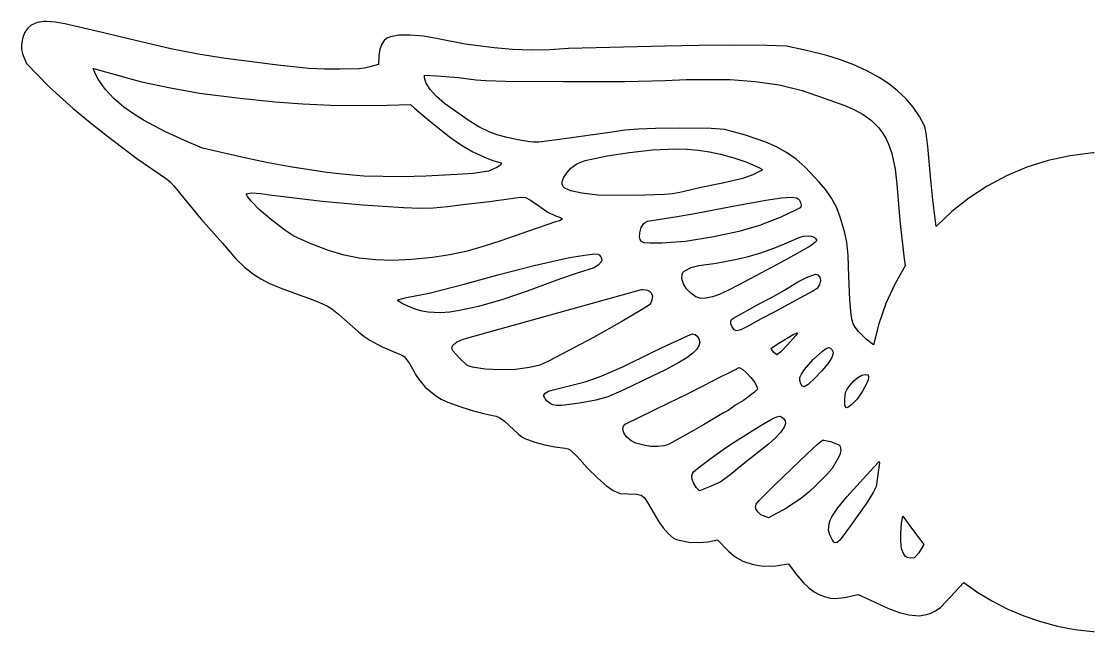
# Model space of a CAD drawing. Extents: x -142 to 442, y 53 to 219.
# Drawn here: x -141.7 to 150, y 52.8 to 218.7 of the extents above; entities that cross this region are included whole.
import ezdxf

# ---------------------------------------------------------------- set-up
doc = ezdxf.new("R2010")
doc.units = 0

msp = doc.modelspace()

# ---------------------------------------------------------------- linework, layer by layer
at = {"layer": 'Layer 1'}
for p, q in [((-140.030215, 216.750397), (-140.828131, 215.522504)), ((-138.985625, 217.686736), (-140.030215, 216.750397)), ((-137.422674, 218.401081), (-138.985625, 217.686736)), ((-135.519583, 218.656875), (-137.422674, 218.401081)), ((-134.911042, 218.639236), (-135.519583, 218.656875)), ((-135.519583, 218.656875), (-135.519583, 218.656875)), ((-132.373486, 218.438065), (-134.911042, 218.639236)), ((-129.8575, 217.995417), (-132.373486, 218.438065)), ((-121.213965, 216.020298), (-129.8575, 217.995417)), ((-112.589028, 213.938472), (-121.213965, 216.020298)), ((-141.377277, 214.018533), (-141.675556, 212.253958)), ((-140.828131, 215.522504), (-141.377277, 214.018533)), ((-100.991458, 211.257361), (-112.589028, 213.938472)), ((-42.968333, 213.506319), (-43.659302, 212.494253)), ((-42.21762, 214.092349), (-42.968333, 213.506319)), ((-41.275, 214.502917), (-42.21762, 214.092349)), ((-38.996326, 214.894391), (-41.275, 214.502917)), ((-35.895139, 214.970347), (-38.996326, 214.894391)), ((-32.284165, 214.623563), (-35.895139, 214.970347)), ((-28.742569, 213.991389), (-32.284165, 214.623563)), ((-20.919846, 212.517364), (-28.742569, 213.991389)), ((-141.675556, 212.253958), (-141.616974, 211.090208)), ((-141.616974, 211.090208), (-141.371589, 209.878364)), ((-93.601181, 209.786729), (-100.991458, 211.257361)), ((-44.123681, 211.11625), (-44.405717, 209.27808)), ((-43.659302, 212.494253), (-44.123681, 211.11625)), ((-13.088056, 211.477847), (-20.919846, 212.517364)), ((-8.068323, 211.074179), (-13.088056, 211.477847)), ((-3.023531, 210.893125), (-8.068323, 211.074179)), ((2.053565, 210.951516), (-3.023531, 210.893125)), ((7.170208, 211.266181), (2.053565, 210.951516)), ((33.363958, 211.927639), (7.170208, 211.266181)), ((42.58852, 212.150098), (33.363958, 211.927639)), ((52.521125, 212.218943), (42.58852, 212.150098)), ((61.165424, 212.135521), (52.521125, 212.218943)), ((66.525069, 211.901181), (61.165424, 212.135521)), ((71.918891, 210.776944), (66.525069, 211.901181)), ((77.434722, 209.361181), (71.918891, 210.776944)), ((-141.371589, 209.878364), (-140.343819, 207.209236)), ((-140.343819, 207.209236), (-134.148966, 200.920622)), ((-86.157153, 208.611528), (-93.601181, 209.786729)), ((-71.940208, 206.750625), (-86.157153, 208.611528)), ((-44.405717, 209.27808), (-44.529375, 206.944653)), ((81.148887, 208.200375), (77.434722, 209.361181)), ((84.796055, 206.844333), (81.148887, 208.200375)), ((-122.140486, 205.842222), (-122.07875, 205.833403)), ((-121.556705, 204.365281), (-122.140486, 205.842222)), ((-122.140486, 205.842222), (-122.140486, 205.842222)), ((-122.07875, 205.833403), (-109.017153, 202.235069)), ((-120.820572, 202.93865), (-121.556705, 204.365281)), ((-63.481936, 205.898938), (-71.940208, 206.750625)), ((-59.235239, 205.691704), (-63.481936, 205.898938)), ((-54.971597, 205.692292), (-59.235239, 205.691704)), ((-49.87133, 205.782983), (-54.971597, 205.692292)), ((-48.377896, 205.972791), (-49.87133, 205.782983)), ((-46.928264, 206.309653), (-48.377896, 205.972791)), ((-44.529375, 206.944653), (-46.928264, 206.309653)), ((88.325612, 205.267254), (84.796055, 206.844333)), ((91.686944, 203.443333), (88.325612, 205.267254)), ((-118.936124, 200.233165), (-120.820572, 202.93865)), ((-109.017153, 202.235069), (-101.141175, 200.589893)), ((-31.970486, 204.051875), (-28.663194, 203.875486)), ((-31.970486, 203.363958), (-31.970486, 204.051875)), ((-31.970486, 204.051875), (-31.970486, 204.051875)), ((-31.868494, 202.675899), (-31.970486, 203.363958)), ((-31.572921, 201.893615), (-31.868494, 202.675899)), ((-30.463459, 200.128442), (-31.572921, 201.893615)), ((-28.663194, 203.875486), (-22.72769, 203.408813)), ((-22.72769, 203.408813), (-18.000486, 202.773056)), ((-18.000486, 202.773056), (-15.336401, 202.60067)), ((-15.336401, 202.60067), (-9.927624, 202.465471)), ((-9.927624, 202.465471), (5.791254, 202.318162)), ((5.791254, 202.318162), (22.490652, 202.354204)), ((22.490652, 202.354204), (33.505069, 202.596667)), ((33.505069, 202.596667), (39.233301, 202.84604)), ((39.233301, 202.84604), (44.088403, 202.914167)), ((44.088403, 202.914167), (51.202057, 202.860264)), ((51.202057, 202.860264), (57.971042, 202.377187)), ((57.971042, 202.377187), (64.472821, 201.412946)), ((64.472821, 201.412946), (70.784861, 199.915556)), ((94.292426, 201.739242), (91.686944, 203.443333)), ((96.722566, 199.837537), (94.292426, 201.739242)), ((-134.148966, 200.920622), (-127.617361, 195.020764)), ((-116.576877, 197.719447), (-118.936124, 200.233165)), ((-101.141175, 200.589893), (-93.18625, 199.139444)), ((-93.18625, 199.139444), (-82.988747, 197.855553)), ((-28.766956, 198.232573), (-30.463459, 200.128442)), ((70.784861, 199.915556), (76.751299, 197.838211)), ((98.95, 197.723487), (96.722566, 199.837537)), ((-113.832569, 195.391181), (-116.576877, 197.719447)), ((-82.988747, 197.855553), (-72.760417, 196.837569)), ((-72.760417, 196.837569), (-65.115207, 196.279833)), ((-65.115207, 196.279833), (-57.459614, 195.918206)), ((-57.459614, 195.918206), (-49.796939, 195.773725)), ((-49.796939, 195.773725), (-42.130486, 195.867431)), ((-42.130486, 195.867431), (-35.780486, 196.096736)), ((-35.780486, 196.096736), (-34.713333, 195.100139)), ((-26.608264, 196.370139), (-28.766956, 198.232573)), ((-20.152431, 191.819306), (-26.608264, 196.370139)), ((76.751299, 197.838211), (82.375536, 195.825537)), ((82.375536, 195.825537), (84.974419, 194.67338)), ((100.947361, 195.382361), (98.95, 197.723487)), ((-127.617361, 195.020764), (-122.990385, 191.168837)), ((-111.227286, 193.529658), (-113.832569, 195.391181)), ((-108.459228, 191.797925), (-111.227286, 193.529658)), ((-34.713333, 195.100139), (-30.649118, 191.620162)), ((84.974419, 194.67338), (87.385859, 193.333306)), ((87.385859, 193.333306), (89.575893, 191.737286)), ((102.65946, 192.846129), (100.947361, 195.382361)), ((104.095903, 190.064236), (102.65946, 192.846129)), ((-122.990385, 191.168837), (-118.259931, 187.436042)), ((-102.667153, 188.706042), (-108.459228, 191.797925)), ((-30.649118, 191.620162), (-24.800278, 187.039167)), ((-17.181897, 190.012187), (-20.152431, 191.819306)), ((-14.261042, 188.600208), (-17.181897, 190.012187)), ((37.456181, 189.632083), (30.841733, 189.584864)), ((46.018649, 189.563407), (37.456181, 189.632083)), ((89.575893, 191.737286), (91.510556, 189.817292)), ((91.510556, 189.817292), (92.61808, 188.358928)), ((104.494959, 188.246181), (104.095903, 190.064236)), ((-118.259931, 187.436042), (-110.269514, 181.447639)), ((-97.32032, 186.253975), (-102.667153, 188.706042)), ((-24.800278, 187.039167), (-21.919266, 185.018293)), ((-12.001249, 187.772711), (-14.261042, 188.600208)), ((-9.499243, 187.078221), (-12.001249, 187.772711)), ((-6.641903, 186.485471), (-9.499243, 187.078221)), ((12.479514, 187.638889), (4.718403, 186.598194)), ((18.406181, 188.450278), (12.479514, 187.638889)), ((22.487284, 189.067126), (18.406181, 188.450278)), ((26.242284, 189.420933), (22.487284, 189.067126)), ((30.841733, 189.584864), (26.242284, 189.420933)), ((49.732847, 189.314583), (46.018649, 189.563407)), ((55.344225, 187.767033), (49.732847, 189.314583)), ((60.827708, 185.875), (55.344225, 187.767033)), ((92.61808, 188.358928), (93.59369, 186.714783)), ((93.59369, 186.714783), (94.427316, 184.866822)), ((104.973783, 184.635994), (104.494959, 188.246181)), ((-92.374861, 184.181667), (-97.32032, 186.253975)), ((-80.498347, 181.499454), (-92.374861, 184.181667)), ((-21.919266, 185.018293), (-18.838333, 183.202708)), ((-3.316111, 185.963194), (-6.641903, 186.485471)), ((-2.333098, 185.843633), (-3.316111, 185.963194)), ((-0.910283, 185.890078), (-2.333098, 185.843633)), ((4.718403, 186.598194), (-0.910283, 185.890078)), ((30.056042, 183.73539), (36.362569, 184.022917)), ((36.362569, 184.022917), (39.427013, 183.970207)), ((36.362569, 184.022917), (36.362569, 184.022917)), ((39.427013, 183.970207), (42.483134, 183.704935)), ((63.742682, 184.571765), (60.827708, 185.875)), ((66.526598, 183.026807), (63.742682, 184.571765)), ((94.427316, 184.866822), (95.108889, 182.797014)), ((105.762778, 175.600347), (104.973783, 184.635994)), ((-110.269514, 181.447639), (-102.208542, 175.87375)), ((-74.550255, 180.205644), (-80.498347, 181.499454)), ((-18.838333, 183.202708), (-15.087383, 181.471524)), ((-15.087383, 181.471524), (-13.153831, 180.791633)), ((9.469318, 179.99177), (11.721042, 180.892014)), ((11.721042, 180.892014), (17.716845, 182.086023)), ((17.716845, 182.086023), (23.768403, 183.052778)), ((23.768403, 183.052778), (30.056042, 183.73539)), ((42.483134, 183.704935), (45.521682, 183.243671)), ((45.521682, 183.243671), (48.533403, 182.602986)), ((48.533403, 182.602986), (52.132798, 181.610886)), ((52.132798, 181.610886), (55.659514, 180.406944)), ((69.14659, 181.192769), (66.526598, 183.026807)), ((71.569792, 179.022292), (69.14659, 181.192769)), ((95.108889, 182.797014), (96.049027, 178.508422)), ((143.66623, 182.15008), (137.67076, 180.839816)), ((149.851181, 182.911667), (143.66623, 182.15008)), ((150.212778, 182.938125), (149.851181, 182.911667)), ((-68.562361, 179.101667), (-74.550255, 180.205644)), ((-58.55672, 177.578254), (-68.562361, 179.101667)), ((-14.560903, 177.955139), (-18.803344, 177.337396)), ((-12.304915, 178.976602), (-14.560903, 177.955139)), ((-13.153831, 180.791633), (-11.191875, 180.257014)), ((-11.312185, 179.635407), (-12.304915, 178.976602)), ((-11.10631, 179.957231), (-11.312185, 179.635407)), ((-11.191875, 180.257014), (-11.10631, 179.957231)), ((6.765965, 177.554946), (7.840486, 178.748889)), ((7.840486, 178.748889), (9.469318, 179.99177)), ((55.659514, 180.406944), (59.098434, 178.855928)), ((59.884028, 178.255), (57.36166, 176.948486)), ((59.098434, 178.855928), (59.756783, 178.470283)), ((59.756783, 178.470283), (59.884028, 178.255)), ((75.380257, 174.968693), (71.569792, 179.022292)), ((96.049027, 178.508422), (96.467083, 174.471458)), ((131.892129, 179.007455), (126.357699, 176.679575)), ((137.67076, 180.839816), (131.892129, 179.007455)), ((-102.208542, 175.87375), (-101.21535, 175.052565)), ((-101.21535, 175.052565), (-100.250625, 173.995208)), ((-53.527452, 177.012498), (-58.55672, 177.578254)), ((-48.480486, 176.596944), (-53.527452, 177.012498)), ((-38.078495, 176.384609), (-48.480486, 176.596944)), ((-31.688264, 176.614583), (-38.078495, 176.384609)), ((-23.090765, 177.018925), (-31.688264, 176.614583)), ((-18.803344, 177.337396), (-23.090765, 177.018925)), ((5.432778, 174.303889), (5.470948, 175.163624)), ((5.470948, 175.163624), (5.945732, 176.303583)), ((5.945732, 176.303583), (6.765965, 177.554946)), ((51.827656, 175.308979), (49.027292, 174.744861)), ((54.640991, 176.005), (51.827656, 175.308979)), ((57.36166, 176.948486), (54.640991, 176.005)), ((106.278752, 170.126921), (105.762778, 175.600347)), ((126.357699, 176.679575), (121.094828, 173.882755)), ((-100.250625, 173.995208), (-97.454861, 170.626181)), ((5.691886, 173.813619), (5.432778, 174.303889)), ((6.159769, 173.379056), (5.691886, 173.813619)), ((7.851093, 172.637904), (6.159769, 173.379056)), ((10.765221, 172.00214), (7.851093, 172.637904)), ((37.456181, 172.187222), (35.446751, 171.80552)), ((43.229895, 173.521493), (37.456181, 172.187222)), ((49.027292, 174.744861), (43.229895, 173.521493)), ((77.161912, 172.843843), (75.380257, 174.968693)), ((78.757639, 170.599722), (77.161912, 172.843843)), ((96.467083, 174.471458), (97.299923, 164.592126)), ((121.094828, 173.882755), (116.130876, 170.643574)), ((-97.454861, 170.626181), (-92.877569, 165.008194)), ((-80.512708, 171.807986), (-79.039861, 172.081389)), ((-80.123169, 171.068326), (-80.512708, 171.807986)), ((-79.189792, 169.779514), (-80.123169, 171.068326)), ((-76.969186, 167.538237), (-79.189792, 169.779514)), ((-79.039861, 172.081389), (-76.525964, 171.882313)), ((-79.039861, 172.081389), (-79.039861, 172.081389)), ((-76.525964, 171.882313), (-74.162708, 171.516944)), ((-74.162708, 171.516944), (-59.857569, 169.850069)), ((-59.857569, 169.850069), (-48.82339, 168.833933)), ((-20.822708, 168.994583), (-14.320976, 169.73336)), ((-14.320976, 169.73336), (-7.840486, 170.635)), ((-7.840486, 170.635), (-5.889812, 170.921821)), ((-5.889812, 170.921821), (-4.512793, 170.807285)), ((-4.512793, 170.807285), (-3.137156, 170.123742)), ((-3.137156, 170.123742), (-1.190625, 168.703542)), ((15.160625, 171.393472), (10.765221, 172.00214)), ((25.179514, 171.384653), (15.160625, 171.393472)), ((33.312109, 171.583066), (25.179514, 171.384653)), ((35.446751, 171.80552), (33.312109, 171.583066)), ((51.420303, 168.377734), (60.880625, 170.070556)), ((60.880625, 170.070556), (65.087569, 170.67881)), ((65.087569, 170.67881), (67.689236, 170.881944)), ((67.689236, 170.881944), (69.162441, 170.682397)), ((67.689236, 170.881944), (67.689236, 170.881944)), ((69.162441, 170.682397), (69.624502, 170.431096)), ((69.624502, 170.431096), (69.982292, 170.079375)), ((69.982292, 170.079375), (70.331697, 169.420785)), ((70.331697, 169.420785), (70.476181, 168.694722)), ((80.176755, 168.008065), (78.757639, 170.599722)), ((107.209167, 162.944444), (106.278752, 170.126921)), ((116.130876, 170.643574), (111.493202, 166.988611)), ((-73.559815, 164.620612), (-76.969186, 167.538237)), ((-48.82339, 168.833933), (-37.756042, 168.086181)), ((-37.756042, 168.086181), (-33.284595, 167.934519)), ((-33.284595, 167.934519), (-29.582925, 168.002047)), ((-29.582925, 168.002047), (-25.73448, 168.338742)), ((-25.73448, 168.338742), (-20.822708, 168.994583)), ((-1.190625, 168.703542), (1.526453, 166.820252)), ((1.526453, 166.820252), (3.660069, 165.863681)), ((36.766041, 165.645784), (41.980556, 166.569236)), ((41.980556, 166.569236), (51.420303, 168.377734)), ((69.135625, 167.415903), (64.937569, 165.466806)), ((70.238998, 167.964055), (69.135625, 167.415903)), ((70.42913, 168.2724), (70.238998, 167.964055)), ((70.476181, 168.694722), (70.42913, 168.2724)), ((81.191806, 165.184583), (80.176755, 168.008065)), ((111.493202, 166.988611), (107.209167, 162.944444)), ((-92.877569, 165.008194), (-87.003819, 158.384792)), ((-70.050606, 161.912212), (-73.559815, 164.620612)), ((3.65125, 164.152708), (-3.738394, 161.665147)), ((4.688366, 164.495358), (3.65125, 164.152708)), ((3.660069, 165.863681), (5.006725, 165.361265)), ((5.185814, 164.704258), (4.688366, 164.495358)), ((5.006725, 165.361265), (5.565069, 164.999375)), ((5.565069, 164.999375), (5.185814, 164.704258)), ((26.907117, 162.624098), (27.534306, 163.605903)), ((27.534306, 163.605903), (28.033467, 164.051505)), ((28.033467, 164.051505), (28.68879, 164.352496)), ((28.68879, 164.352496), (31.529514, 164.849444)), ((31.529514, 164.849444), (36.766041, 165.645784)), ((64.937569, 165.466806), (59.142716, 163.214166)), ((82.281194, 161.593257), (81.191806, 165.184583)), ((97.299923, 164.592126), (98.433819, 154.857014)), ((-67.530486, 160.298611), (-70.050606, 161.912212)), ((-3.738394, 161.665147), (-11.209514, 159.04625)), ((26.515509, 160.149452), (26.581806, 161.224653)), ((26.581806, 161.224653), (26.907117, 162.624098)), ((53.472292, 161.533333), (46.720441, 160.078294)), ((59.142716, 163.214166), (53.472292, 161.533333)), ((82.895434, 158.643124), (82.281194, 161.593257)), ((-87.003819, 158.384792), (-83.361389, 154.169097)), ((-62.620375, 158.106674), (-67.530486, 160.298611)), ((-58.130312, 156.400789), (-62.620375, 158.106674)), ((-15.780259, 157.539254), (-20.411094, 156.250069)), ((-11.209514, 159.04625), (-15.780259, 157.539254)), ((26.657247, 159.397706), (26.515509, 160.149452)), ((27.043487, 158.882541), (26.657247, 159.397706)), ((27.710694, 158.517083), (27.043487, 158.882541)), ((29.374651, 158.401022), (27.710694, 158.517083)), ((32.573282, 158.434478), (29.374651, 158.401022)), ((39.008403, 158.825764), (32.573282, 158.434478)), ((46.720441, 160.078294), (39.008403, 158.825764)), ((63.315683, 157.088214), (67.010139, 158.640556)), ((67.010139, 158.640556), (69.698382, 159.837913)), ((72.933077, 157.600267), (68.412431, 154.998125)), ((69.698382, 159.837913), (71.042162, 160.255047)), ((71.042162, 160.255047), (72.345903, 160.413264)), ((72.345903, 160.413264), (73.177153, 160.323471)), ((72.345903, 160.413264), (72.345903, 160.413264)), ((74.236778, 158.527155), (72.933077, 157.600267)), ((73.177153, 160.323471), (73.968681, 160.042847)), ((73.968681, 160.042847), (74.482376, 159.539563)), ((74.700694, 159.072708), (74.236778, 158.527155)), ((74.482376, 159.539563), (74.700694, 159.072708)), ((83.224509, 155.005994), (82.895434, 158.643124)), ((-53.904156, 155.14451), (-58.130312, 156.400789)), ((-49.785764, 154.301389), (-53.904156, 155.14451)), ((-25.102215, 155.212447), (-29.853819, 154.460139)), ((-20.411094, 156.250069), (-25.102215, 155.212447)), ((7.399514, 154.460139), (12.118029, 155.240866)), ((12.118029, 155.240866), (14.472708, 155.483194)), ((14.472708, 155.483194), (15.15224, 155.409258)), ((14.472708, 155.483194), (14.472708, 155.483194)), ((15.15224, 155.409258), (15.539861, 155.192153)), ((15.539861, 155.192153), (15.95912, 154.715938)), ((15.95912, 154.715938), (16.17517, 154.246952)), ((52.043542, 153.833958), (55.81324, 154.711358)), ((55.81324, 154.711358), (59.53125, 155.774236)), ((59.53125, 155.774236), (63.315683, 157.088214)), ((68.412431, 154.998125), (64.972847, 153.163681)), ((83.458403, 149.353681), (83.224509, 155.005994)), ((98.433819, 154.857014), (98.795417, 152.228819)), ((-83.361389, 154.169097), (-80.950711, 151.829943)), ((-80.950711, 151.829943), (-78.537153, 149.935764)), ((-45.356244, 153.817355), (-49.785764, 154.301389)), ((-40.683447, 153.712604), (-45.356244, 153.817355)), ((-35.578822, 153.941933), (-40.683447, 153.712604)), ((-29.853819, 154.460139), (-35.578822, 153.941933)), ((-11.737887, 149.843251), (-2.212544, 152.318616)), ((-2.212544, 152.318616), (7.399514, 154.460139)), ((15.362715, 152.471703), (14.199306, 151.664375)), ((16.068729, 153.336349), (15.362715, 152.471703)), ((16.205782, 153.786616), (16.068729, 153.336349)), ((16.17517, 154.246952), (16.205782, 153.786616)), ((38.646806, 150.782431), (40.577129, 151.782803)), ((40.577129, 151.782803), (42.677292, 152.352292)), ((42.677292, 152.352292), (47.373058, 152.983121)), ((47.373058, 152.983121), (52.043542, 153.833958)), ((64.972847, 153.163681), (59.469514, 150.253264)), ((98.795417, 152.228819), (95.946498, 147.226172)), ((-78.537153, 149.935764), (-76.518347, 148.672166)), ((-21.239374, 147.268621), (-11.737887, 149.843251)), ((9.57332, 150.24464), (4.999553, 148.676433)), ((14.199306, 151.664375), (9.57332, 150.24464)), ((38.035056, 148.701689), (38.069065, 149.894913)), ((38.069065, 149.894913), (38.285025, 150.386188)), ((38.285025, 150.386188), (38.646806, 150.782431)), ((59.469514, 150.253264), (53.683958, 147.192917)), ((69.541319, 147.845556), (71.887305, 149.031163)), ((71.887305, 149.031163), (74.339097, 149.953403)), ((74.339097, 149.953403), (75.02708, 149.763426)), ((74.339097, 149.953403), (74.339097, 149.953403)), ((75.02708, 149.763426), (75.512083, 149.115556)), ((75.512083, 149.115556), (75.749111, 148.247002)), ((83.757354, 143.02661), (83.458403, 149.353681)), ((-76.518347, 148.672166), (-74.321458, 147.545694)), ((-74.321458, 147.545694), (-71.322704, 146.27603)), ((-71.322704, 146.27603), (-67.812708, 145.005694)), ((-30.779861, 144.829306), (-21.239374, 147.268621)), ((4.999553, 148.676433), (-4.083403, 145.376111)), ((38.465671, 147.351596), (38.035056, 148.701689)), ((39.281806, 145.993472), (38.465671, 147.351596)), ((40.4305, 144.756625), (39.281806, 145.993472)), ((53.683958, 147.192917), (50.518233, 145.533321)), ((65.898889, 145.658333), (69.541319, 147.845556)), ((74.825711, 146.068671), (73.66, 145.314375)), ((75.450347, 147.14), (74.825711, 146.068671)), ((75.749111, 148.247002), (75.450347, 147.14)), ((95.946498, 147.226172), (93.541598, 141.96466)), ((-67.812708, 145.005694), (-63.074065, 143.273823)), ((-63.074065, 143.273823), (-60.746854, 142.35109)), ((-39.29966, 142.870187), (-39.246528, 143.021319)), ((-39.246528, 143.021319), (-36.870284, 143.629192)), ((-36.870284, 143.629192), (-30.779861, 144.829306)), ((-20.258264, 132.640833), (27.022778, 145.808264)), ((-10.654673, 143.120421), (-17.330208, 141.204514)), ((-4.083403, 145.376111), (-10.654673, 143.120421)), ((27.022778, 145.808264), (27.410833, 145.834722)), ((27.410833, 145.834722), (28.675015, 145.643544)), ((27.410833, 145.834722), (27.410833, 145.834722)), ((28.675015, 145.643544), (29.220826, 145.343791)), ((29.220826, 145.343791), (29.695069, 144.882222)), ((29.695069, 144.882222), (30.002844, 144.088071)), ((30.002844, 144.088071), (29.827361, 142.933125)), ((41.812986, 143.823889), (40.4305, 144.756625)), ((43.168032, 143.373982), (41.812986, 143.823889)), ((44.582292, 143.400556), (43.168032, 143.373982)), ((46.343651, 143.795095), (44.582292, 143.400556)), ((48.196881, 144.453365), (46.343651, 143.795095)), ((50.518233, 145.533321), (48.196881, 144.453365)), ((58.89625, 141.768958), (62.42742, 143.659033)), ((62.42742, 143.659033), (65.898889, 145.658333)), ((73.66, 145.314375), (68.923958, 142.792014)), ((84.084583, 138.911458), (83.757354, 143.02661)), ((-60.746854, 142.35109), (-58.446458, 141.283889)), ((-58.446458, 141.283889), (-57.232752, 140.502637)), ((-57.232752, 140.502637), (-55.434219, 139.09786)), ((-39.096091, 142.632041), (-39.29966, 142.870187)), ((-38.044074, 141.962332), (-39.096091, 142.632041)), ((-36.340923, 141.147429), (-38.044074, 141.962332)), ((-34.237083, 140.322569), (-36.340923, 141.147429)), ((-32.651243, 139.879799), (-34.237083, 140.322569)), ((-22.476285, 140.05473), (-25.115463, 139.648498)), ((-17.330208, 141.204514), (-22.476285, 140.05473)), ((27.066875, 140.304931), (21.687014, 137.094653)), ((29.206389, 141.653388), (27.066875, 140.304931)), ((29.595522, 142.196821), (29.206389, 141.653388)), ((29.827361, 142.933125), (29.595522, 142.196821)), ((52.061181, 137.994236), (58.89625, 141.768958)), ((68.923958, 142.792014), (63.279514, 139.722847)), ((93.541598, 141.96466), (91.607253, 136.468595)), ((-55.434219, 139.09786), (-49.926875, 134.290069)), ((-31.039448, 139.598778), (-32.651243, 139.879799)), ((-27.763611, 139.449444), (-31.039448, 139.598778)), ((-25.115463, 139.648498), (-27.763611, 139.449444)), ((51.322872, 137.115906), (51.548706, 137.610377)), ((51.377998, 136.480721), (51.322872, 137.115906)), ((51.548706, 137.610377), (52.061181, 137.994236)), ((59.610625, 137.791389), (55.659514, 135.665903)), ((63.279514, 139.722847), (59.610625, 137.791389)), ((84.311814, 137.426666), (84.084583, 138.911458)), ((84.60094, 136.445883), (84.311814, 137.426666)), ((-49.926875, 134.290069), (-48.470878, 133.067927)), ((21.687014, 137.094653), (13.961181, 132.702569)), ((51.708403, 135.674722), (51.377998, 136.480721)), ((52.283493, 134.856814), (51.708403, 135.674722)), ((52.615092, 134.651856), (52.283493, 134.856814)), ((53.007589, 134.582858), (52.615092, 134.651856)), ((54.06987, 134.852629), (53.007589, 134.582858)), ((55.659514, 135.665903), (54.06987, 134.852629)), ((85.127981, 135.568999), (84.60094, 136.445883)), ((86.068958, 134.395903), (85.127981, 135.568999)), ((88.221153, 132.189958), (86.068958, 134.395903)), ((91.607253, 136.468595), (90.17, 130.762292)), ((-48.470878, 133.067927), (-46.910051, 131.99269)), ((-46.910051, 131.99269), (-43.559236, 130.189028)), ((-24.184025, 130.759127), (-23.273195, 131.487648)), ((-23.273195, 131.487648), (-21.930872, 132.135713)), ((-21.930872, 132.135713), (-20.258264, 132.640833)), ((13.961181, 132.702569), (1.755069, 126.34375)), ((34.012716, 130.670314), (38.020625, 132.446806)), ((38.020625, 132.446806), (39.719064, 133.252984)), ((39.719064, 133.252984), (40.948681, 133.725625)), ((40.948681, 133.725625), (41.654236, 133.566875)), ((40.948681, 133.725625), (40.948681, 133.725625)), ((41.654236, 133.566875), (42.146345, 133.141131)), ((42.146345, 133.141131), (42.677292, 132.393889)), ((42.886114, 131.469518), (42.626502, 130.506659)), ((42.677292, 132.393889), (42.886114, 131.469518)), ((64.368665, 131.211364), (68.333056, 133.540417)), ((68.980935, 133.256681), (66.798472, 130.753472)), ((68.333056, 133.540417), (69.356111, 134.007847)), ((69.379769, 133.823476), (68.980935, 133.256681)), ((69.356111, 134.007847), (69.379769, 133.823476)), ((69.356111, 134.007847), (69.356111, 134.007847)), ((90.17, 130.762292), (88.221153, 132.189958)), ((-43.559236, 130.189028), (-38.805556, 128.204653)), ((-24.562153, 130.012639), (-24.184025, 130.759127)), ((-24.496775, 129.57437), (-24.562153, 130.012639)), ((-24.179209, 129.008134), (-24.496775, 129.57437)), ((-22.568958, 127.181597), (-24.179209, 129.008134)), ((22.110347, 124.888542), (30.041326, 128.761569)), ((30.041326, 128.761569), (34.012716, 130.670314)), ((40.992778, 128.530972), (39.323991, 127.238861)), ((41.971156, 129.521687), (40.992778, 128.530972)), ((42.626502, 130.506659), (41.971156, 129.521687)), ((62.291736, 129.827431), (64.368665, 131.211364)), ((62.492995, 129.360059), (62.291736, 129.827431)), ((62.965861, 128.770538), (62.492995, 129.360059)), ((63.513974, 128.268492), (62.965861, 128.770538)), ((64.974603, 128.863292), (63.940972, 128.063542)), ((66.798472, 130.753472), (64.974603, 128.863292)), ((73.719783, 126.729693), (76.238746, 129.04281)), ((76.238746, 129.04281), (77.28343, 129.757333)), ((77.28343, 129.757333), (78.034444, 130.021458)), ((78.034444, 130.021458), (78.459613, 129.878523)), ((78.034444, 130.021458), (78.034444, 130.021458)), ((78.459613, 129.878523), (78.836357, 129.503598)), ((79.21625, 128.381042), (78.818263, 127.27948)), ((78.836357, 129.503598), (79.107596, 128.977499)), ((79.107596, 128.977499), (79.21625, 128.381042)), ((-38.805556, 128.204653), (-38.055722, 127.900797)), ((-38.055722, 127.900797), (-37.47051, 127.481467)), ((-37.47051, 127.481467), (-36.133264, 125.673472)), ((-36.133264, 125.673472), (-34.792708, 123.424514)), ((-20.596098, 125.356829), (-22.568958, 127.181597)), ((1.755069, 126.34375), (-0.651651, 125.263512)), ((37.384801, 126.004816), (33.372778, 123.865486)), ((39.323991, 127.238861), (37.384801, 126.004816)), ((63.940972, 128.063542), (63.513974, 128.268492)), ((71.380391, 124.016347), (73.719783, 126.729693)), ((77.725775, 125.626883), (76.121753, 123.669057)), ((78.818263, 127.27948), (77.725775, 125.626883)), ((-34.792708, 123.424514), (-34.458247, 122.719635)), ((-34.458247, 122.719635), (-33.650192, 121.522356)), ((-19.849222, 124.959606), (-20.596098, 125.356829)), ((-18.970625, 124.703333), (-19.849222, 124.959606)), ((-15.472828, 124.156482), (-18.970625, 124.703333)), ((-11.422888, 123.947184), (-15.472828, 124.156482)), ((-7.270671, 124.080683), (-11.422888, 123.947184)), ((-3.466042, 124.562222), (-7.270671, 124.080683)), ((-0.651651, 125.263512), (-3.466042, 124.562222)), ((15.566319, 122.075139), (22.110347, 124.888542)), ((33.372778, 123.865486), (29.712708, 122.136875)), ((48.745069, 122.136875), (50.579514, 123.071736)), ((50.579514, 123.071736), (52.3875, 123.980139)), ((52.3875, 123.980139), (53.631042, 124.588681)), ((53.631042, 124.588681), (54.618819, 124.006597)), ((53.631042, 124.588681), (53.631042, 124.588681)), ((54.618819, 124.006597), (55.620131, 123.173022)), ((55.620131, 123.173022), (56.79434, 121.876883)), ((70.123403, 121.837014), (70.560169, 122.801539)), ((70.560169, 122.801539), (71.380391, 124.016347)), ((76.121753, 123.669057), (74.189167, 121.651806)), ((86.990971, 122.481321), (87.973958, 122.683681)), ((87.973958, 122.683681), (88.664719, 122.55377)), ((87.973958, 122.683681), (87.973958, 122.683681)), ((88.664719, 122.55377), (88.820625, 121.995764)), ((-33.650192, 121.522356), (-31.785278, 119.270556)), ((3.033889, 118.565), (7.725833, 119.693889)), ((7.725833, 119.693889), (11.691255, 120.73477)), ((11.691255, 120.73477), (15.566319, 122.075139)), ((29.712708, 122.136875), (22.211852, 118.484461)), ((39.519931, 117.462569), (43.806181, 119.623333)), ((43.806181, 119.623333), (48.745069, 122.136875)), ((56.79434, 121.876883), (57.839904, 120.483639)), ((57.839904, 120.483639), (58.455278, 119.35875)), ((70.09788, 121.018855), (70.123403, 121.837014)), ((70.348557, 120.192241), (70.09788, 121.018855)), ((70.784313, 119.553013), (70.348557, 120.192241)), ((72.338658, 119.989777), (71.314028, 119.297014)), ((74.189167, 121.651806), (72.338658, 119.989777)), ((83.027873, 118.710993), (83.731806, 119.685069)), ((83.731806, 119.685069), (84.826246, 120.952124)), ((84.826246, 120.952124), (85.927184, 121.894172)), ((85.927184, 121.894172), (86.990971, 122.481321)), ((88.357519, 120.324209), (87.201298, 118.117139)), ((88.697564, 121.262954), (88.357519, 120.324209)), ((88.820625, 121.995764), (88.697564, 121.262954)), ((-31.785278, 119.270556), (-28.991245, 116.981959)), ((-28.991245, 116.981959), (-27.511608, 116.027558)), ((0.432312, 117.093214), (0.851817, 117.623749)), ((0.456384, 116.8146), (0.432312, 117.093214)), ((0.661458, 116.527708), (0.456384, 116.8146)), ((0.851817, 117.623749), (1.76925, 118.115587)), ((1.76925, 118.115587), (3.033889, 118.565)), ((22.211852, 118.484461), (17.895147, 116.597178)), ((34.298819, 114.878472), (39.519931, 117.462569)), ((57.802639, 117.859444), (54.755398, 115.642818)), ((58.504677, 118.616445), (57.802639, 117.859444)), ((58.455278, 119.35875), (58.55573, 118.948875)), ((58.55573, 118.948875), (58.504677, 118.616445)), ((71.314028, 119.297014), (70.784313, 119.553013)), ((82.373611, 115.839792), (82.45873, 117.09831)), ((82.45873, 117.09831), (82.640166, 117.952058)), ((82.640166, 117.952058), (83.027873, 118.710993)), ((87.201298, 118.117139), (85.701598, 115.950996)), ((-27.511608, 116.027558), (-26.114375, 115.354722)), ((-26.114375, 115.354722), (-22.704178, 114.058341)), ((-22.704178, 114.058341), (-19.339479, 112.997677)), ((0.815549, 116.109591), (0.661458, 116.527708)), ((1.401064, 115.472199), (0.815549, 116.109591)), ((2.172401, 114.84442), (1.401064, 115.472199)), ((2.883958, 114.455139), (2.172401, 114.84442)), ((3.885234, 114.280594), (2.883958, 114.455139)), ((5.336327, 114.294813), (3.885234, 114.280594)), ((10.16, 114.922569), (5.336327, 114.294813)), ((14.599046, 115.676167), (10.16, 114.922569)), ((17.895147, 116.597178), (14.599046, 115.676167)), ((26.872847, 111.280139), (34.298819, 114.878472)), ((51.840694, 113.776042), (50.605972, 112.938194)), ((52.440417, 114.217014), (51.840694, 113.776042)), ((54.755398, 115.642818), (52.440417, 114.217014)), ((82.371428, 114.366089), (82.373611, 115.839792)), ((82.609937, 113.687179), (82.371428, 114.366089)), ((84.208056, 114.402222), (83.188894, 113.725183)), ((85.701598, 115.950996), (84.208056, 114.402222)), ((-19.339479, 112.997677), (-15.968946, 112.123349)), ((-15.968946, 112.123349), (-12.54125, 111.385972)), ((-12.54125, 111.385972), (-11.54009, 110.949933)), ((-11.54009, 110.949933), (-10.257183, 110.042175)), ((22.614023, 109.201784), (26.872847, 111.280139)), ((49.309514, 112.250278), (43.947292, 109.04)), ((50.605972, 112.938194), (49.309514, 112.250278)), ((62.62897, 110.633821), (63.83593, 111.19349)), ((63.83593, 111.19349), (64.575972, 111.394792)), ((64.575972, 111.394792), (65.165356, 111.211783)), ((64.575972, 111.394792), (64.575972, 111.394792)), ((65.165356, 111.211783), (65.695683, 110.734791)), ((82.850624, 113.621434), (82.609937, 113.687179)), ((83.188894, 113.725183), (82.850624, 113.621434)), ((-10.257183, 110.042175), (-6.517569, 106.544097)), ((21.995694, 108.008125), (22.100612, 108.663076)), ((22.044794, 107.46294), (21.995694, 108.008125)), ((22.100612, 108.663076), (22.614023, 109.201784)), ((43.947292, 109.04), (41.380833, 107.593611)), ((51.814236, 104.057014), (59.328403, 108.704861)), ((59.328403, 108.704861), (62.62897, 110.633821)), ((65.867207, 108.342324), (64.859976, 106.954531)), ((65.695683, 110.734791), (66.080669, 110.071862)), ((66.234028, 109.331042), (65.867207, 108.342324)), ((66.080669, 110.071862), (66.234028, 109.331042)), ((-6.517569, 106.544097), (-5.551135, 105.749146)), ((-5.551135, 105.749146), (-4.683125, 105.318194)), ((-4.683125, 105.318194), (-1.951773, 104.316621)), ((22.257898, 106.868688), (22.044794, 107.46294)), ((23.067626, 105.657911), (22.257898, 106.868688)), ((24.207899, 104.625644), (23.067626, 105.657911)), ((37.429722, 105.353472), (34.351736, 103.624861)), ((41.380833, 107.593611), (37.429722, 105.353472)), ((63.377809, 105.365931), (61.586181, 103.774792)), ((64.859976, 106.954531), (63.377809, 105.365931)), ((-1.951773, 104.316621), (0.723136, 103.576472)), ((0.723136, 103.576472), (3.431147, 103.045726)), ((3.431147, 103.045726), (6.261806, 102.672361)), ((6.261806, 102.672361), (7.068074, 102.480584)), ((7.068074, 102.480584), (7.729386, 102.136087)), ((7.729386, 102.136087), (9.489722, 100.352847)), ((25.461736, 104.021736), (24.207899, 104.625644)), ((28.001736, 103.360278), (25.461736, 104.021736)), ((29.523003, 103.136751), (28.001736, 103.360278)), ((31.370508, 103.118119), (29.523003, 103.136751)), ((33.121128, 103.286713), (31.370508, 103.118119)), ((34.351736, 103.624861), (33.121128, 103.286713)), ((46.019861, 99.973611), (49.210536, 102.326234)), ((49.210536, 102.326234), (51.814236, 104.057014)), ((61.586181, 103.774792), (54.662917, 98.271458)), ((72.169514, 101.173056), (74.846652, 103.667667)), ((74.846652, 103.667667), (76.323472, 104.797847)), ((76.323472, 104.797847), (76.623333, 104.824306)), ((76.623333, 104.824306), (78.482537, 104.468792)), ((76.623333, 104.824306), (76.623333, 104.824306)), ((78.482537, 104.468792), (80.565625, 103.704236)), ((80.565625, 103.704236), (80.88991, 103.456861)), ((80.88991, 103.456861), (81.109295, 103.094067)), ((81.109295, 103.094067), (81.237699, 102.090777)), ((9.489722, 100.352847), (12.35071, 97.249156)), ((42.739028, 97.512986), (46.019861, 99.973611)), ((63.350069, 92.653472), (72.169514, 101.173056)), ((80.283403, 99.453264), (78.942847, 97.169028)), ((80.959511, 100.831473), (80.283403, 99.453264)), ((81.237699, 102.090777), (80.959511, 100.831473)), ((12.35071, 97.249156), (15.128008, 94.506216)), ((41.226008, 96.24975), (42.739028, 97.512986)), ((54.662917, 98.271458), (51.038125, 95.352222)), ((78.942847, 97.169028), (77.466091, 95.462333)), ((86.571667, 93.456042), (90.214097, 97.495347)), ((90.214097, 97.495347), (91.669306, 99.082847)), ((91.783958, 98.703611), (90.902014, 92.2125)), ((91.669306, 99.082847), (91.783958, 98.703611)), ((91.669306, 99.082847), (91.669306, 99.082847)), ((15.128008, 94.506216), (17.544583, 92.384716)), ((40.719375, 95.167014), (40.891096, 95.738767)), ((40.803459, 94.122032), (40.719375, 95.167014)), ((41.239722, 93.032708), (40.803459, 94.122032)), ((40.891096, 95.738767), (41.226008, 96.24975)), ((48.462847, 93.411944), (45.534792, 92.168403)), ((51.038125, 95.352222), (48.462847, 93.411944)), ((77.466091, 95.462333), (74.506667, 92.512361)), ((82.90241, 89.448547), (86.571667, 93.456042)), ((17.544583, 92.384716), (19.323403, 91.145347)), ((19.323403, 91.145347), (21.185319, 90.378676)), ((41.992027, 91.914397), (41.239722, 93.032708)), ((42.844861, 91.074792), (41.992027, 91.914397)), ((45.534792, 92.168403), (42.844861, 91.074792)), ((59.055195, 88.405129), (63.350069, 92.653472)), ((72.654172, 90.805913), (70.679619, 89.206594)), ((74.506667, 92.512361), (72.654172, 90.805913)), ((90.179764, 90.765323), (88.493609, 88.09459)), ((90.902014, 92.2125), (90.179764, 90.765323)), ((21.185319, 90.378676), (23.450903, 90.228125)), ((23.450903, 90.228125), (25.634875, 90.184725)), ((25.634875, 90.184725), (26.925585, 89.91616)), ((26.925585, 89.91616), (27.779823, 89.21488)), ((27.779823, 89.21488), (28.654375, 87.873333)), ((28.654375, 87.873333), (30.242281, 85.286357)), ((58.266836, 87.413398), (59.055195, 88.405129)), ((70.679619, 89.206594), (66.445694, 86.33875)), ((80.468611, 86.409306), (82.90241, 89.448547)), ((88.493609, 88.09459), (83.625972, 81.197014)), ((30.242281, 85.286357), (31.785278, 82.678681)), ((58.058403, 86.815), (58.266836, 87.413398)), ((58.25035, 86.006452), (58.058403, 86.815)), ((58.773108, 85.231825), (58.25035, 86.006452)), ((59.547055, 84.578507), (58.773108, 85.231825)), ((66.445694, 86.33875), (61.621458, 83.763472)), ((78.820419, 84.00652), (80.468611, 86.409306)), ((31.785278, 82.678681), (32.940704, 80.996272)), ((60.492569, 84.133889), (59.547055, 84.578507)), ((61.621458, 83.763472), (60.492569, 84.133889)), ((77.885766, 80.417501), (78.131458, 82.087778)), ((78.131458, 82.087778), (78.406926, 83.079539)), ((78.406926, 83.079539), (78.820419, 84.00652)), ((97.560694, 79.530139), (97.816097, 82.257576)), ((97.816097, 82.257576), (98.133958, 84.186806)), ((98.133958, 84.186806), (100.798953, 80.592333)), ((98.133958, 84.186806), (98.133958, 84.186806)), ((32.940704, 80.996272), (34.281181, 79.450764)), ((34.281181, 79.450764), (35.866876, 78.104857)), ((78.26375, 79.142083), (77.885766, 80.417501)), ((78.870084, 77.834507), (78.26375, 79.142083)), ((83.625972, 81.197014), (81.676875, 78.480625)), ((97.553225, 77.353961), (97.560694, 79.530139)), ((100.798953, 80.592333), (103.893056, 76.49625)), ((35.866876, 78.104857), (36.523018, 77.822603)), ((36.523018, 77.822603), (37.315069, 77.669236)), ((37.315069, 77.669236), (39.926192, 77.149126)), ((39.926192, 77.149126), (42.54357, 77.016954)), ((42.54357, 77.016954), (45.148435, 77.235176)), ((45.148435, 77.235176), (47.722014, 77.76625)), ((47.722014, 77.76625), (50.676528, 74.697083)), ((79.323596, 77.125994), (78.870084, 77.834507)), ((79.73887, 76.894153), (79.323596, 77.125994)), ((80.230486, 77.016597), (79.73887, 76.894153)), ((80.931856, 77.572889), (80.230486, 77.016597)), ((81.676875, 78.480625), (80.931856, 77.572889)), ((97.816458, 75.340903), (97.553225, 77.353961)), ((103.893056, 76.49625), (102.515097, 74.251697)), ((50.676528, 74.697083), (52.522184, 73.15224)), ((52.522184, 73.15224), (54.636458, 71.927778)), ((98.383895, 73.8594), (97.816458, 75.340903)), ((98.809395, 73.314696), (98.383895, 73.8594)), ((99.342222, 72.933194), (98.809395, 73.314696)), ((100.178896, 72.723342), (99.342222, 72.933194)), ((101.790136, 73.356603), (101.220764, 72.862639)), ((102.515097, 74.251697), (101.790136, 73.356603)), ((54.636458, 71.927778), (57.403462, 71.030352)), ((57.403462, 71.030352), (60.130972, 70.613681)), ((60.130972, 70.613681), (63.473692, 70.669206)), ((63.473692, 70.669206), (67.027778, 71.239861)), ((67.027778, 71.239861), (69.01953, 68.536576)), ((101.220764, 72.862639), (100.178896, 72.723342)), ((69.01953, 68.536576), (71.217014, 66.001111)), ((71.217014, 66.001111), (72.600683, 64.663428)), ((72.600683, 64.663428), (74.033278, 63.599459)), ((108.435069, 59.439444), (114.714514, 66.151042)), ((114.714514, 66.151042), (118.52076, 63.465898)), ((74.033278, 63.599459), (75.521768, 62.797045)), ((75.521768, 62.797045), (77.073125, 62.244028)), ((77.073125, 62.244028), (78.395962, 61.918329)), ((78.395962, 61.918329), (79.705299, 61.812729)), ((79.705299, 61.812729), (82.294236, 62.067639)), ((82.294236, 62.067639), (85.963125, 62.852569)), ((85.963125, 62.852569), (89.142603, 61.444107)), ((89.142603, 61.444107), (92.224931, 59.968611)), ((118.52076, 63.465898), (122.521292, 61.046968)), ((92.224931, 59.968611), (94.677124, 58.878344)), ((94.677124, 58.878344), (97.188341, 57.971641)), ((105.578913, 57.7541), (107.012198, 58.456862)), ((107.012198, 58.456862), (108.435069, 59.439444)), ((122.521292, 61.046968), (126.702657, 58.907085)), ((126.702657, 58.907085), (131.051404, 57.05908)), ((97.188341, 57.971641), (99.812974, 57.349048)), ((99.812974, 57.349048), (102.605417, 57.111111)), ((102.605417, 57.111111), (104.116292, 57.311927)), ((104.116292, 57.311927), (105.578913, 57.7541)), ((131.051404, 57.05908), (135.554082, 55.515786)), ((135.554082, 55.515786), (140.197239, 54.290037)), ((140.197239, 54.290037), (144.967422, 53.394664)), ((144.967422, 53.394664), (149.851181, 52.8425)), ((149.851181, 52.8425), (150.212778, 52.816042))]:
    msp.add_line(p, q, dxfattribs=at)

doc.saveas('drawing.dxf')
